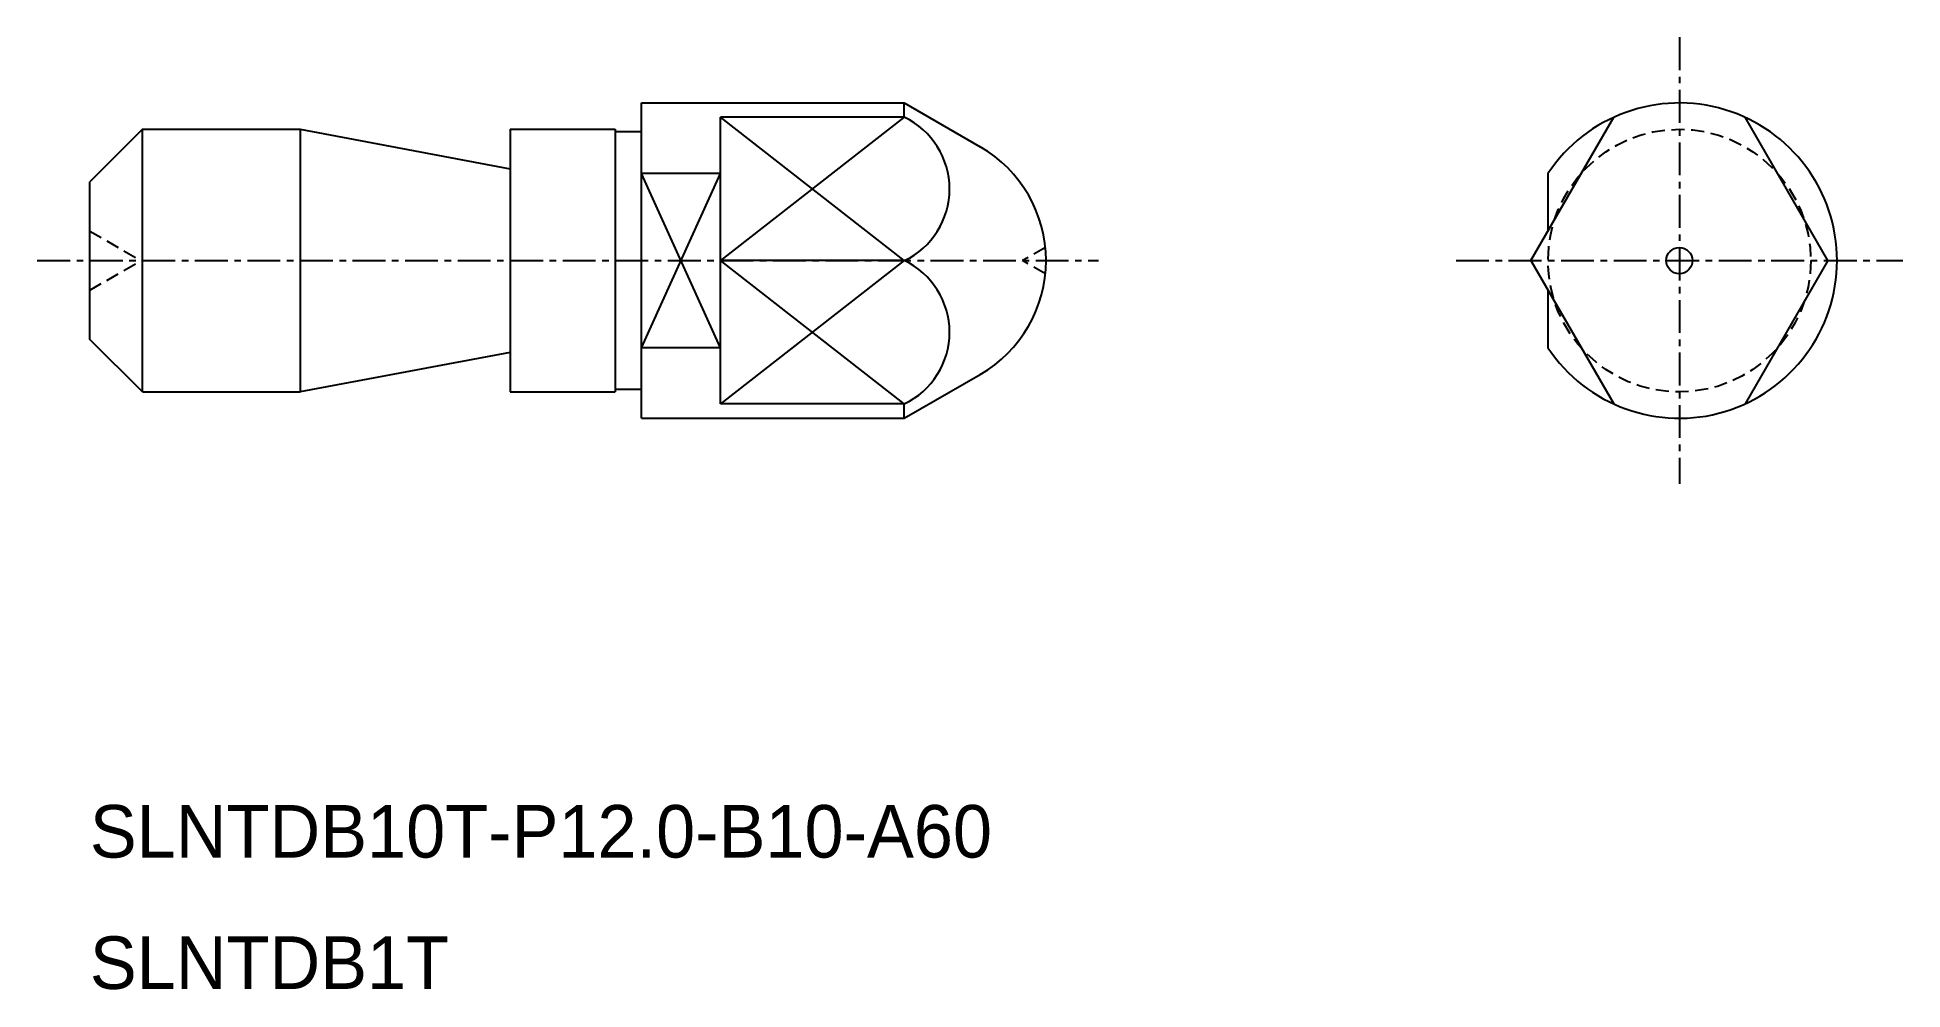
# Model space of a CAD drawing. Extents: x -1747.8 to -1676.8, y -727.4 to -691.2.
import ezdxf

# ---------------------------------------------------------------- set-up
doc = ezdxf.new("R2010")
doc.units = 0
doc.linetypes.add('CENTER', pattern=[2, 1.25, -0.25, 0.25, -0.25])
doc.linetypes.add('DASHED', pattern=[0.75, 0.5, -0.25])
doc.layers.get('0').update_dxf_attribs({"linetype": 'CONTINUOUS'})
doc.layers.add('CENTER', color=1, linetype='CENTER')

msp = doc.modelspace()

# ---------------------------------------------------------------- linework, layer by layer
at = {"color": 7, "linetype": 'CONTINUOUS'}
for p, q in [((-1724.788, -705.66), (-1724.788, -693.66)), ((-1724.788, -693.66), (-1714.788, -693.66)), ((-1714.788, -694.205), (-1714.788, -693.66)), ((-1714.788, -694.205), (-1714.788, -693.66)), ((-1714.788, -694.205), (-1714.788, -693.66)), ((-1714.788, -693.66), (-1711.895, -695.33)), ((-1714.788, -694.205), (-1721.788, -694.205)), ((-1721.788, -705.114), (-1721.788, -694.205)), ((-1743.788, -694.66), (-1745.788, -696.66)), ((-1743.788, -694.66), (-1737.788, -694.66)), ((-1737.788, -694.66), (-1729.788, -696.16)), ((-1737.788, -694.66), (-1737.788, -704.66)), ((-1729.788, -694.66), (-1725.788, -694.66)), ((-1729.788, -694.66), (-1729.788, -704.66)), ((-1725.788, -694.66), (-1725.788, -704.66)), ((-1724.788, -694.76), (-1725.788, -694.76)), ((-1721.788, -696.343), (-1724.788, -696.343)), ((-1745.788, -702.66), (-1745.788, -696.66)), ((-1714.788, -699.66), (-1721.788, -699.66)), ((-1743.788, -704.66), (-1745.788, -702.66)), ((-1729.788, -703.16), (-1737.788, -704.66)), ((-1721.788, -702.976), (-1724.788, -702.976)), ((-1714.788, -705.66), (-1711.895, -703.99)), ((-1743.788, -704.66), (-1737.788, -704.66)), ((-1729.788, -704.66), (-1725.788, -704.66)), ((-1724.788, -704.56), (-1725.788, -704.56)), ((-1724.788, -705.66), (-1714.788, -705.66)), ((-1714.788, -705.114), (-1721.788, -705.114)), ((-1714.788, -705.66), (-1714.788, -705.114)), ((-1714.788, -705.66), (-1714.788, -705.114)), ((-1714.788, -705.66), (-1714.788, -705.114))]:
    msp.add_line(p, q, dxfattribs=at)
at = {"color": 3, "linetype": 'CONTINUOUS'}
for p, q in [((-1714.788, -694.205), (-1721.788, -699.66)), ((-1714.788, -699.66), (-1721.788, -694.205)), ((-1724.788, -702.976), (-1721.788, -696.343)), ((-1721.788, -702.976), (-1724.788, -696.343)), ((-1714.788, -699.66), (-1721.788, -705.114)), ((-1714.788, -705.114), (-1721.788, -699.66))]:
    msp.add_line(p, q, dxfattribs=at)
at = {"color": 3, "linetype": 'DASHED'}
for p, q in [((-1745.788, -698.535), (-1743.839, -699.66)), ((-1709.42, -699.16), (-1710.286, -699.66)), ((-1745.788, -700.785), (-1743.839, -699.66)), ((-1709.42, -700.16), (-1710.286, -699.66))]:
    msp.add_line(p, q, dxfattribs=at)
msp.add_circle((-1685.288, -699.66), 5, dxfattribs=at)
for centre in [(-1716.087, -696.933), (-1716.087, -702.387)]:
    msp.add_arc(centre, 3.021, 295.46932, 64.53068)
at = {"color": 7, "linetype": 'CONTINUOUS'}
msp.add_arc((-1714.395, -699.66), 5, 300, 60, dxfattribs=at)
at = {"layer": 'CENTER', "color": 1, "linetype": 'CENTER'}
for p, q in [((-1685.288, -691.16), (-1685.288, -708.16)), ((-1747.788, -699.66), (-1707.395, -699.66)), ((-1693.788, -699.66), (-1676.788, -699.66))]:
    msp.add_line(p, q, dxfattribs=at)
at = {"layer": 'CENTER', "color": 7, "linetype": 'CONTINUOUS'}
for p, q in [((-1690.937, -699.66), (-1687.788, -694.205)), ((-1679.639, -699.66), (-1682.788, -694.205)), ((-1743.788, -704.66), (-1743.788, -694.66)), ((-1690.288, -696.343), (-1690.288, -698.536)), ((-1690.937, -699.66), (-1687.788, -705.114)), ((-1679.639, -699.66), (-1682.788, -705.114)), ((-1690.288, -700.784), (-1690.288, -702.976))]:
    msp.add_line(p, q, dxfattribs=at)
msp.add_circle((-1685.288, -699.66), 0.5, dxfattribs=at)
msp.add_arc((-1685.288, -699.66), 6, 213.55731, 146.44269, dxfattribs=at)

# ---------------------------------------------------------------- texts
at = {"color": 7, "linetype": 'CONTINUOUS'}
for s, p in [('SLNTDB10T-P12.0-B10-A60', (-1745.788, -722.381)), ('SLNTDB1T', (-1745.788, -727.381))]:
    msp.add_text(s, height=2, dxfattribs=at).set_placement(p)

doc.saveas('drawing.dxf')
